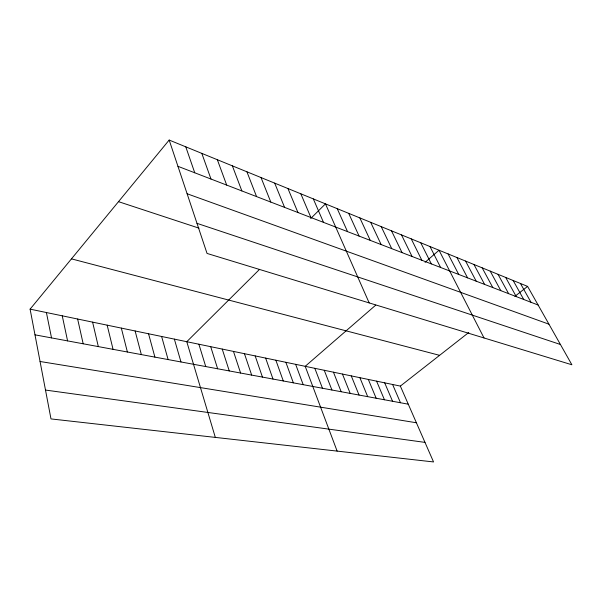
<?xml version="1.0" encoding="UTF-8"?>
<svg xmlns="http://www.w3.org/2000/svg" width="602" height="602" viewBox="0 0 602 602"><rect width="100%" height="100%" fill="white"/><g stroke="black" fill="none" stroke-linecap="round" stroke-linejoin="round"><path stroke-width="0.9" d="M30.1 309.142L400.353 386.093L433.545 461.945L50.989 418.917L30.1 309.142L169.177 140.055L527.593 286.394L571.9 364.782L207.043 253.434L169.177 140.055M259.545 269.372L186.778 341.703L215.32 437.398M310.7 218.526L325.456 203.86L369.176 302.911M375.746 305.124L305.206 366.317L337.128 451.101M425.08 262.329L439.031 250.229L484.023 337.963M400.353 386.093L468.792 332.462M514.891 296.35L527.593 286.394M45.496 390.066L424.989 442.387M40.063 361.493L416.396 422.762M34.991 334.832L408.276 404.198M71.457 258.86L439.595 355.338M118.504 201.662L199.021 228.158M196.989 223.342L560.432 344.494M187.109 193.754L548.949 324.185M177.951 166.318L538.128 305.026M520.452 283.474L531.009 302.287M513.152 280.494L523.725 299.48M505.68 277.447L516.268 296.613M498.035 274.324L508.637 293.671M490.209 271.126L500.819 290.661M482.187 267.852L492.812 287.575M473.977 264.504L484.61 284.415M465.564 261.065L476.197 281.179M456.941 257.543L467.573 277.861M448.099 253.931L458.732 274.452M430.001 246.549L440.619 267.476M420.745 242.764L431.348 263.909M411.249 238.889L421.836 260.245M401.504 234.908L412.069 256.482M391.503 230.829L402.046 252.622M381.232 226.638L391.736 248.649M370.681 222.326L381.149 244.578M359.845 217.901L370.268 240.379M348.701 213.349L359.07 236.074M337.24 208.676L347.55 231.635M313.318 198.908L323.492 222.364M392.594 384.475L400.496 402.753M384.67 382.827L392.557 401.278M300.827 193.806L310.91 217.525M376.581 381.149L384.445 399.773M368.319 379.433L376.16 398.231M287.959 188.554L297.952 212.529M359.883 377.68L367.694 396.658M274.7 183.136L284.58 207.381M351.259 375.889L359.048 395.047M342.455 374.06L350.206 393.407M261.027 177.552L270.795 202.076M333.448 372.186L341.168 391.729M324.245 370.275L331.92 390.006M246.925 171.796L256.565 196.591M314.831 368.319L322.461 388.252M232.372 165.859L241.869 190.932M295.65 364.33L303.182 384.67M217.345 159.718L226.683 185.085M285.875 362.299L293.347 382.842M275.874 360.222L283.294 380.976M201.82 153.382L210.986 179.042M265.64 358.092L272.992 379.057M185.777 146.828L194.755 172.789M255.173 355.917L262.449 377.1M244.45 353.69L251.659 375.091M233.471 351.41L240.597 373.037M222.221 349.07L229.264 370.93M210.7 346.677L217.646 368.778M198.893 344.224L205.733 366.558M174.362 339.122L180.976 361.96M161.614 336.473L168.116 359.567M148.543 333.756L154.902 357.114M135.119 330.972L141.335 354.593M121.326 328.105L127.391 352.004M107.164 325.163L113.063 349.341M92.603 322.138L98.329 346.601M77.635 319.022L83.174 343.787M62.247 315.824L67.582 340.89M46.407 312.536L51.524 337.903"/></g></svg>
